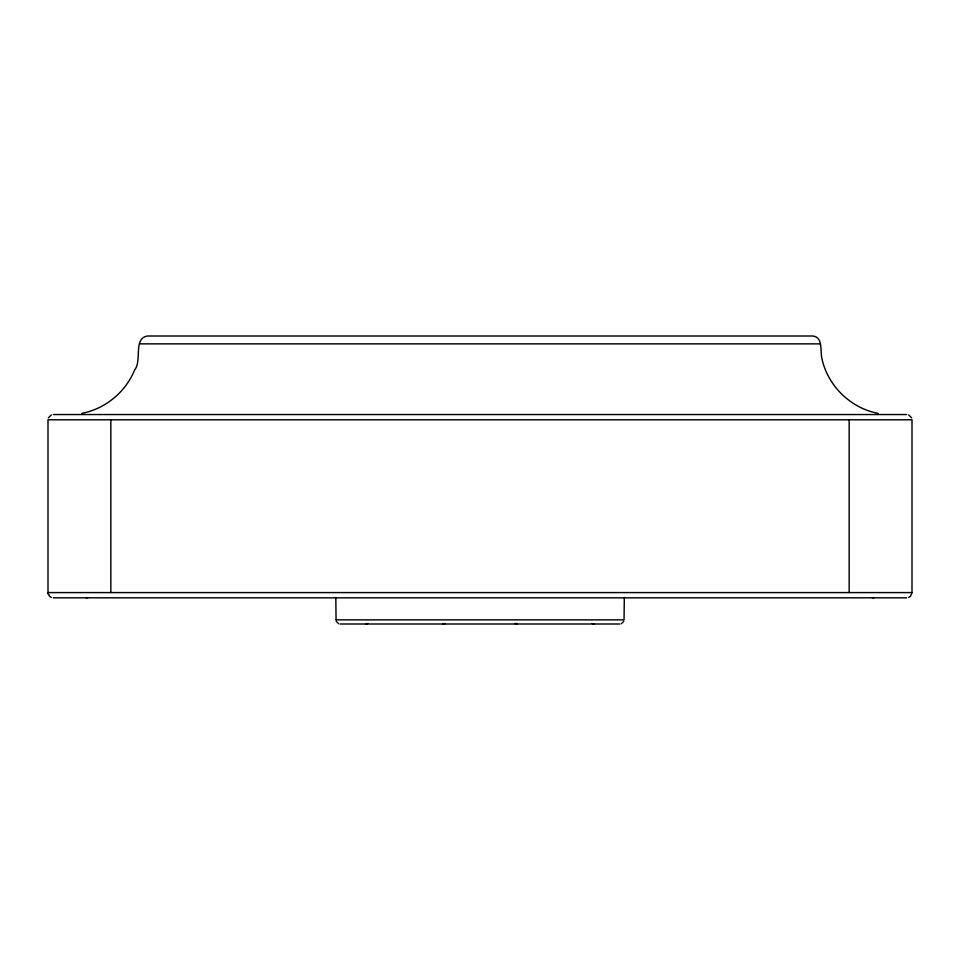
<?xml version="1.0" encoding="UTF-8"?>
<svg xmlns="http://www.w3.org/2000/svg" width="960" height="960" viewBox="0 0 960 960"><rect width="100%" height="100%" fill="white"/><g stroke="black" fill="none" stroke-linecap="round" stroke-linejoin="round"><path stroke-width="1.44" d="M624.324 597.372L624.048 619.86L335.952 619.86M878.196 413.364C850.032 408.144 826.764 384.876 821.544 356.712C820.488 349.824 822.756 336.684 812.508 336L147.492 336C132.996 338.292 142.2 360.78 134.676 369.876C125.676 392.076 105.336 408.852 81.804 413.364M912 592.776L910.464 596.28L908.688 597.456M623.736 621.384L621.396 623.712M48.372 417.852L51.312 414.912M367.776 623.532L365.892 624M443.172 624L445.044 623.508A4.188 4.188 0 0 1 443.088 624L443.088 623.532M139.632 343.86L820.368 343.86M53.268 414.54L906.732 414.54M48 592.584L912 592.584L912 419.784L48 419.784L48 592.584L49.536 596.28L51.312 597.456M53.268 597.816L906.732 597.816M340.14 624L619.86 624M594.108 624L592.272 623.556M516.876 624L516.828 624A4.188 4.188 0 0 1 514.992 623.532L516.912 623.532M338.604 623.712L336.264 621.384M908.688 414.912L911.628 417.852M48 592.776L48.372 594.504M335.808 597.372L336.072 619.86M849.168 419.784L849.168 592.584M110.832 419.784L110.832 592.584M873.888 597.816A5.232 5.232 0 0 1 872.316 597.576M87.684 597.576A5.232 5.232 0 0 1 86.112 597.816"/></g></svg>
